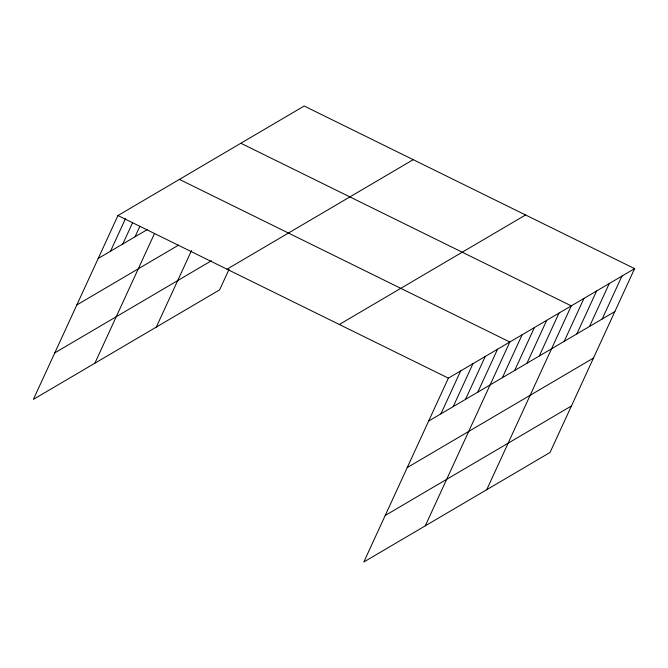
<?xml version="1.0" encoding="UTF-8"?>
<svg xmlns="http://www.w3.org/2000/svg" width="668" height="668" viewBox="0 0 668 668"><rect width="100%" height="100%" fill="white"/><g stroke="black" fill="none" stroke-linecap="round" stroke-linejoin="round"><path stroke-width="1" d="M634.6 268.636L448.378 378.146L363.818 561.988L550.04 452.47L634.6 268.636L304.182 106.012L117.96 215.53L33.4 399.364L219.622 289.854L229.032 269.396M110.504 251.226L125.526 218.561M122.795 243.995L132.665 222.536M135.086 236.764L139.804 226.502M94.856 363.225L154.533 233.474M156.304 327.086L191.524 250.525M440.922 413.843L460.67 370.915M453.213 406.612L472.961 363.693M465.504 399.389L485.252 356.461M477.795 392.158L497.543 349.23M425.274 525.85L509.834 342.008L179.408 179.391M502.378 377.704L522.125 334.777M514.669 370.473L534.408 327.554M526.96 363.25L546.7 320.323M539.251 356.019L558.991 313.092M486.73 489.711L571.282 305.869L240.864 143.253M564.201 341.348L583.949 298.421M576.868 333.9L596.607 290.972M589.527 326.452L609.274 283.524M602.194 319.003L621.933 276.076M98.213 258.449L147.377 229.541M76.828 304.95L178.665 245.064M54.793 352.863L211.464 260.729M226.995 269.187L413.216 159.677M339.336 324.481L525.557 214.971M428.631 421.065L614.861 311.555M407.246 467.575L593.468 358.056M385.211 515.479L571.432 405.969M117.96 215.53L448.378 378.146"/></g></svg>
